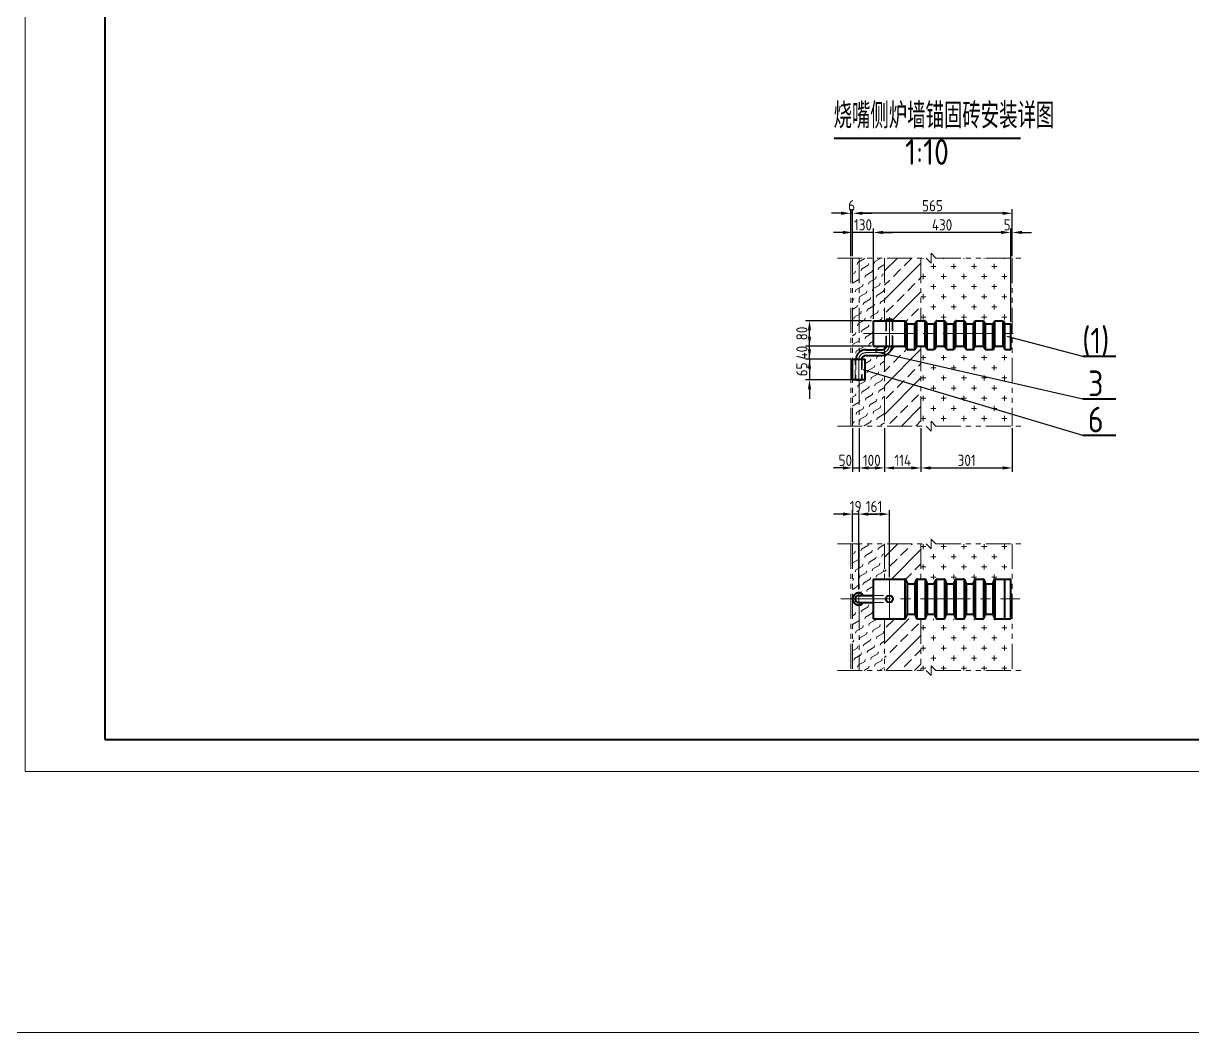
# Model space of a CAD drawing. Header units: millimetres. Extents: x 52110 to 400893, y -153728 to 31997.
# Drawn here: x 195670 to 210312, y -58572 to -45935 of the extents above; entities that cross this region are included whole.
import ezdxf
from ezdxf.enums import TextEntityAlignment as Align

# ---------------------------------------------------------------- set-up
doc = ezdxf.new("R2010")
doc.units = ezdxf.units.MM
doc.header["$LTSCALE"] = 500
for name, pattern in [('CENTER', [2, 1.25, -0.25, 0.25, -0.25]), ('DASHED2', [0.375, 0.25, -0.125]), ('PHANTOM2', [1.25, 0.625, -0.125, 0.125, -0.125, 0.125, -0.125])]:
    doc.linetypes.add(name, pattern=pattern)
for name, color, linetype, lineweight in [('2D', 4, 'PHANTOM2', 20), ('BIAOZHU', 3, 'Continuous', 25), ('POU', 4, 'Continuous', 20), ('SHI', 7, 'Continuous', 40), ('WEN', 3, 'Continuous', 20), ('XI', 2, 'Continuous', 20), ('XU', 6, 'DASHED2', 20), ('ZHONG', 1, 'CENTER', 20)]:
    doc.layers.add(name, color=color, linetype=linetype, lineweight=lineweight)
doc.styles.add('GB', font='gbenor.shx', dxfattribs={"bigfont": 'gbcbig.shx'})

msp = doc.modelspace()

# ---------------------------------------------------------------- hatches: boundary and pattern name
at = {"layer": 'POU'}
h = msp.add_hatch(dxfattribs=at)
h.set_pattern_fill('FLEX', color=256, scale=15, angle=30, style=0)
h.set_pattern_definition([(30, (-117577.34, -217887.23), (-47.625, 82.48892), [95.25, -95.25]), (75, (-117494.85, -217839.61), (-47.62502, 82.488955), [23.8125, -87.0789, 23.8125, -134.7039])])
h.paths.add_polyline_path([(206454.26382, -48873.18588), (206134.26382, -48873.18588), (206134.26382, -50056.62352, -0.1918119602), (206222.26382, -50021.57512), (206422.26382, -50021.57512, 0.153244359), (206454.26382, -50011.53163), (206454.26382, -49977.57512), (206314.26382, -49977.57512), (206314.26382, -49657.57512), (206454.26382, -49657.57512)])
h.paths.add_polyline_path([(206454.26382, -50089.51059, -0.0632542239), (206422.26382, -50093.57512), (206222.26382, -50093.57512, 0.3522849494), (206167.56464, -50137.57512), (206206.26382, -50137.57512), (206206.26382, -50397.57512), (206134.26382, -50397.57512), (206134.26382, -50976.38937), (206454.26382, -50976.38937)])
h.paths.add_polyline_path([(206134.26382, -48873.18588), (206054.26382, -48873.18588), (206054.26382, -50137.57512), (206094.82756, -50137.57512, -0.1816770921), (206134.26382, -50056.62352)])
h.paths.add_polyline_path([(206134.26382, -50397.57512), (206094.26382, -50397.57512), (206054.26382, -50397.57512), (206054.26382, -50976.38937), (206134.26382, -50976.38937)])
h = msp.add_hatch(dxfattribs=at)
h.set_pattern_fill('ANSI33', color=256, scale=40, style=0)
h.set_pattern_definition([(45, (-117577.34, -217887.23), (-179.60512, 179.60512), []), (45, (-117397.74, -217887.23), (-179.60512, 179.60512), [127, -63.5])])
h.paths.add_polyline_path([(206910.26382, -48873.18588), (206454.26382, -48873.18588), (206454.26382, -49657.57512), (206478.26382, -49657.57512), (206478.26382, -49637.57512), (206550.26382, -49637.57512), (206550.26382, -49657.57512), (206714.26382, -49657.57512), (206738.26382, -49697.57512), (206834.26382, -49697.57512), (206858.26382, -49657.57512), (206910.26382, -49657.57512)])
h.paths.add_polyline_path([(206910.26382, -49977.57512), (206858.26382, -49977.57512), (206834.26382, -50017.57512), (206738.26382, -50017.57512), (206714.26382, -49977.57512), (206549.70008, -49977.57512, -0.3159854309), (206454.26382, -50089.51059), (206454.26382, -50976.38937), (206910.26382, -50976.38937)])
h = msp.add_hatch(dxfattribs=at)
h.set_pattern_fill('CROSS', color=256, scale=20, style=0)
h.set_pattern_definition([(0, (-117577.34, -217887.23), (127, 127), [63.5, -190.5]), (90, (-117545.59, -217918.98), (-127, 127), [63.5, -190.5])])
h.paths.add_polyline_path([(208054.26382, -48873.18588), (207097.11208, -48873.18588), (207037.19879, -48813.2726), (207037.19879, -48936.54407), (206973.84061, -48873.18588), (206910.26382, -48873.18588), (206910.26382, -49657.57512), (208054.26382, -49657.57512)])
h.paths.add_polyline_path([(208054.26382, -50017.57512), (206910.26382, -50017.57512), (206910.26382, -50976.38937), (206973.84061, -50976.38937), (207037.19879, -51039.74756), (207037.19879, -50916.47608), (207097.11208, -50976.38937), (208054.26382, -50976.38937)])
h = msp.add_hatch(dxfattribs=at)
h.set_pattern_fill('CROSS', color=256, scale=20, style=0)
h.set_pattern_definition([(0, (-117577.34, -216443.48), (127, 127), [63.5, -190.5]), (90, (-117545.59, -216475.23), (-127, 127), [63.5, -190.5])])
h.paths.add_polyline_path([(208054.26382, -52892.32406), (208054.26382, -52452.2389), (207097.11208, -52452.2389), (207037.19879, -52392.32561), (207037.19879, -52515.59708), (206973.84061, -52452.2389), (206910.26382, -52452.2389), (206910.26382, -52892.32406)])
h.paths.add_polyline_path([(206910.26382, -53392.32406), (206910.26382, -54038.95106), (206973.84061, -54038.95106), (207037.19879, -54102.30924), (207037.19879, -53979.03777), (207097.11208, -54038.95106), (208054.26382, -54038.95106), (208054.26382, -53392.32406)])
h = msp.add_hatch(dxfattribs=at)
h.set_pattern_fill('FLEX', color=256, scale=15, angle=30, style=0)
h.set_pattern_definition([(30, (-117577.34, -216443.48), (-47.625, 82.48892), [95.25, -95.25]), (75, (-117494.85, -216395.86), (-47.62502, 82.488955), [23.8125, -87.0789, 23.8125, -134.7039])])
h.paths.add_polyline_path([(206134.26382, -53066.4294, -0.229060417), (206192.23155, -53098.32406), (206314.26382, -53098.32406), (206314.26382, -52892.32406), (206454.26382, -52892.32406), (206454.26382, -52452.2389), (206134.26382, -52452.2389)])
h.paths.add_polyline_path([(206054.26382, -53142.32406, -0.4297215772), (206134.26382, -53066.4294), (206134.26382, -52452.2389), (206054.26382, -52452.2389)])
h.paths.add_polyline_path([(206054.26382, -54038.95106), (206134.26382, -54038.95106), (206134.26382, -53218.21872, -0.4297215772), (206054.26382, -53142.32406)])
h.paths.add_polyline_path([(206314.26382, -53392.32406), (206314.26382, -53186.32406), (206192.23155, -53186.32406, -0.229060417), (206134.26382, -53218.21872), (206134.26382, -54038.95106), (206454.26382, -54038.95106), (206454.26382, -53392.32406)])
h = msp.add_hatch(dxfattribs=at)
h.set_pattern_fill('ANSI33', color=256, scale=40, style=0)
h.set_pattern_definition([(45, (-117577.34, -216443.48), (-179.60512, 179.60512), []), (45, (-117397.74, -216443.48), (-179.60512, 179.60512), [127, -63.5])])
h.paths.add_polyline_path([(206706.13942, -52892.32406), (206910.26382, -52892.32406), (206910.26382, -52452.2389), (206454.26382, -52452.2389), (206454.26382, -52892.32406)])
h.paths.add_polyline_path([(206454.26382, -53392.32406), (206454.26382, -54038.95106), (206910.26382, -54038.95106), (206910.26382, -53392.32406), (206706.13942, -53392.32406)])

# ---------------------------------------------------------------- linework, layer by layer
at = {"layer": '2D'}
for p, q in [((205862.81732, -48873.18588), (206973.84061, -48873.18588)), ((206030.26382, -48873.18588), (206030.26382, -50976.38937)), ((206054.26382, -48873.18588), (206054.26382, -50976.38937)), ((206134.26382, -48873.18588), (206134.26382, -50056.62352)), ((206454.26382, -48873.18588), (206454.26382, -49657.57512)), ((206910.26382, -48873.18588), (206910.26382, -49657.57512)), ((206973.84061, -48873.18588), (207037.19879, -48936.54407)), ((207037.19879, -48936.54407), (207037.19879, -48813.2726)), ((207037.19879, -48813.2726), (207097.11208, -48873.18588)), ((207097.11208, -48873.18588), (208160.471, -48873.18588)), ((208054.26382, -48873.18588), (208054.26382, -50976.38937)), ((206454.26382, -49977.57512), (206454.26382, -50976.38937)), ((206910.26382, -49977.57512), (206910.26382, -50976.38937)), ((206134.26382, -50397.57512), (206134.26382, -50976.38937)), ((207037.19879, -51039.74756), (207037.19879, -50916.47608)), ((207037.19879, -50916.47608), (207097.11208, -50976.38937)), ((205862.81732, -50976.38937), (206973.84061, -50976.38937)), ((206973.84061, -50976.38937), (207037.19879, -51039.74756)), ((207097.11208, -50976.38937), (208160.471, -50976.38937)), ((207037.19879, -52515.59708), (207037.19879, -52392.32561)), ((207037.19879, -52392.32561), (207097.11208, -52452.2389)), ((205862.81732, -52452.2389), (206973.84061, -52452.2389)), ((206030.26382, -52452.2389), (206030.26382, -54038.95106)), ((206054.26382, -52452.2389), (206054.26382, -54038.95106)), ((206134.26382, -52452.2389), (206134.26382, -53066.4294)), ((206454.26382, -52452.2389), (206454.26382, -52892.32406)), ((206910.26382, -52452.2389), (206910.26382, -52892.32406)), ((206973.84061, -52452.2389), (207037.19879, -52515.59708)), ((207097.11208, -52452.2389), (208160.471, -52452.2389)), ((208054.26382, -52452.2389), (208054.26382, -54038.95106)), ((206134.26382, -53218.21872), (206134.26382, -54038.95106)), ((206454.26382, -53392.32406), (206454.26382, -54038.95106)), ((206910.26382, -53392.32406), (206910.26382, -54038.95106)), ((207037.19879, -54102.30924), (207037.19879, -53979.03777)), ((207037.19879, -53979.03777), (207097.11208, -54038.95106)), ((205862.81732, -54038.95106), (206973.84061, -54038.95106)), ((206973.84061, -54038.95106), (207037.19879, -54102.30924)), ((207097.11208, -54038.95106), (208160.471, -54038.95106))]:
    msp.add_line(p, q, dxfattribs=at)
at = {"layer": 'BIAOZHU'}
for p, q in [((205910.26382, -48312.60165), (205790.26382, -48312.60165)), ((206030.26382, -48848.18588), (206030.26382, -48262.60165)), ((206054.26382, -48312.60165), (206030.26382, -48312.60165)), ((206054.26382, -48848.18588), (206054.26382, -48262.60165)), ((206054.26382, -48848.18588), (206054.26382, -48262.60165)), ((207934.26382, -48312.60165), (206174.26382, -48312.60165)), ((206174.26382, -48312.60165), (206294.26382, -48312.60165)), ((208054.26382, -48848.18588), (208054.26382, -48262.60165)), ((205934.26382, -48552.20863), (205814.26382, -48552.20863)), ((206054.26382, -48848.18588), (206054.26382, -48502.20863)), ((206314.26382, -48552.20863), (206054.26382, -48552.20863)), ((206314.26382, -49632.57512), (206314.26382, -48502.20863)), ((206314.26382, -49607.57512), (206314.26382, -48502.20863)), ((207914.26382, -48552.20863), (206434.26382, -48552.20863)), ((206434.26382, -48552.20863), (206554.26382, -48552.20863)), ((207914.26382, -48552.20863), (207794.26382, -48552.20863)), ((208034.26382, -49672.57512), (208034.26382, -48502.20863)), ((208034.26382, -49672.57512), (208034.26382, -48502.20863)), ((208034.26382, -48552.20863), (208054.26382, -48552.20863)), ((208054.26382, -48848.18588), (208054.26382, -48502.20863)), ((208174.26382, -48552.20863), (208294.26382, -48552.20863)), ((206289.26382, -49657.57512), (205464.22524, -49657.57512)), ((205514.22524, -49857.57512), (205514.22524, -49737.57512)), ((205514.22524, -49857.57512), (205514.22524, -49777.57512)), ((205514.22524, -50017.57512), (205514.22524, -49897.57512)), ((208937.31183, -50104.24772), (207988.58316, -49854.18868)), ((206289.26382, -49977.57512), (205464.22524, -49977.57512)), ((206289.26382, -49977.57512), (205464.22524, -49977.57512)), ((205514.22524, -50137.57512), (205514.22524, -49977.57512)), ((208937.31183, -50639.85035), (206336.34966, -50045.47786)), ((206029.26382, -50137.57512), (205464.22524, -50137.57512)), ((206029.26382, -50137.57512), (205464.22524, -50137.57512)), ((205514.22524, -50137.57512), (205514.22524, -50397.57512)), ((205514.22524, -50257.57512), (205514.22524, -50377.57512)), ((208937.31183, -51093.62013), (206187.11028, -50274.01393)), ((206029.26382, -50397.57512), (205464.22524, -50397.57512)), ((205514.22524, -50517.57512), (205514.22524, -50637.57512)), ((206054.26382, -51001.38937), (206054.26382, -51551.21805)), ((206134.26382, -51001.38937), (206134.26382, -51551.21805)), ((206134.26382, -51001.38937), (206134.26382, -51551.21805)), ((206454.26382, -51001.38937), (206454.26382, -51551.21805)), ((206454.26382, -51001.38937), (206454.26382, -51551.21805)), ((206910.26382, -51001.38937), (206910.26382, -51551.21805)), ((206910.26382, -51001.38937), (206910.26382, -51551.21805)), ((208054.26382, -51001.38937), (208054.26382, -51551.21805)), ((205934.26382, -51501.21805), (205814.26382, -51501.21805)), ((206054.26382, -51501.21805), (206134.26382, -51501.21805)), ((206254.26382, -51501.21805), (206374.26382, -51501.21805)), ((206254.26382, -51501.21805), (206334.26382, -51501.21805)), ((206574.26382, -51501.21805), (206790.26382, -51501.21805)), ((207030.26382, -51501.21805), (207934.26382, -51501.21805)), ((205934.26382, -52079.21957), (205814.26382, -52079.21957)), ((206054.26382, -52427.2389), (206054.26382, -52029.21957)), ((206130.26382, -52079.21957), (206054.26382, -52079.21957)), ((206130.26382, -53023.85177), (206130.26382, -52029.21957)), ((206130.26382, -53023.85177), (206130.26382, -52029.21957)), ((206394.26382, -52079.21957), (206250.26382, -52079.21957)), ((206250.26382, -52079.21957), (206370.26382, -52079.21957)), ((206514.26382, -52867.32406), (206514.26382, -52029.21957))]:
    msp.add_line(p, q, dxfattribs=at)
for points in [[(205910.26382, -48292.60165), (205910.26382, -48332.60165), (206030.26382, -48312.60165)], [(206174.26382, -48292.60165), (206174.26382, -48332.60165), (206054.26382, -48312.60165)], [(206174.26382, -48292.60165), (206174.26382, -48332.60165), (206054.26382, -48312.60165)], [(207934.26382, -48292.60165), (207934.26382, -48332.60165), (208054.26382, -48312.60165)], [(205934.26382, -48532.20863), (205934.26382, -48572.20863), (206054.26382, -48552.20863)], [(206434.26382, -48532.20863), (206434.26382, -48572.20863), (206314.26382, -48552.20863)], [(206434.26382, -48532.20863), (206434.26382, -48572.20863), (206314.26382, -48552.20863)], [(207914.26382, -48532.20863), (207914.26382, -48572.20863), (208034.26382, -48552.20863)], [(207914.26382, -48532.20863), (207914.26382, -48572.20863), (208034.26382, -48552.20863)], [(208174.26382, -48532.20863), (208174.26382, -48572.20863), (208054.26382, -48552.20863)], [(205494.22524, -49777.57512), (205534.22524, -49777.57512), (205514.22524, -49657.57512)], [(205494.22524, -49857.57512), (205534.22524, -49857.57512), (205514.22524, -49977.57512)], [(205494.22524, -49857.57512), (205534.22524, -49857.57512), (205514.22524, -49977.57512)], [(205494.22524, -50017.57512), (205534.22524, -50017.57512), (205514.22524, -50137.57512)], [(205494.22524, -50257.57512), (205534.22524, -50257.57512), (205514.22524, -50137.57512)], [(205494.22524, -50517.57512), (205534.22524, -50517.57512), (205514.22524, -50397.57512)], [(205934.26382, -51481.21805), (205934.26382, -51521.21805), (206054.26382, -51501.21805)], [(206254.26382, -51481.21805), (206254.26382, -51521.21805), (206134.26382, -51501.21805)], [(206254.26382, -51481.21805), (206254.26382, -51521.21805), (206134.26382, -51501.21805)], [(206334.26382, -51481.21805), (206334.26382, -51521.21805), (206454.26382, -51501.21805)], [(206574.26382, -51481.21805), (206574.26382, -51521.21805), (206454.26382, -51501.21805)], [(206790.26382, -51481.21805), (206790.26382, -51521.21805), (206910.26382, -51501.21805)], [(207030.26382, -51481.21805), (207030.26382, -51521.21805), (206910.26382, -51501.21805)], [(207934.26382, -51481.21805), (207934.26382, -51521.21805), (208054.26382, -51501.21805)], [(205934.26382, -52059.21957), (205934.26382, -52099.21957), (206054.26382, -52079.21957)], [(206250.26382, -52059.21957), (206250.26382, -52099.21957), (206130.26382, -52079.21957)], [(206250.26382, -52059.21957), (206250.26382, -52099.21957), (206130.26382, -52079.21957)], [(206394.26382, -52059.21957), (206394.26382, -52099.21957), (206514.26382, -52079.21957)]]:
    msp.add_solid(points, dxfattribs=at)
at = {"layer": 'SHI'}
for p, q in [((205824.17094, -47373.35508), (208158.47308, -47373.35508)), ((206478.26382, -49637.57512), (206550.26382, -49637.57512)), ((206478.26382, -49637.57512), (206478.26382, -49657.57512)), ((206550.26382, -49637.57512), (206550.26382, -49657.57512)), ((206314.26382, -49657.57512), (206714.26382, -49657.57512)), ((206314.26382, -49977.57512), (206314.26382, -49657.57512)), ((206714.26382, -49657.57512), (206738.26382, -49697.57512)), ((206714.26382, -49977.57512), (206714.26382, -49657.57512)), ((206738.26382, -49697.57512), (206834.26382, -49697.57512)), ((206738.26382, -50017.57512), (206738.26382, -49697.57512)), ((206834.26382, -49697.57512), (206858.26382, -49657.57512)), ((206834.26382, -50017.57512), (206834.26382, -49697.57512)), ((206858.26382, -49657.57512), (206955.46953, -49657.57512)), ((206858.26382, -49977.57512), (206858.26382, -49657.57512)), ((206962.26382, -49979.68383), (206962.26382, -49659.68383)), ((206965.75945, -49663.40118), (206982.76819, -49691.74907)), ((206986.26382, -50015.46642), (206986.26382, -49695.46642)), ((206993.0581, -49697.57512), (207071.46953, -49697.57512)), ((207078.26382, -50015.46642), (207078.26382, -49695.46642)), ((207081.75945, -49691.74907), (207098.76819, -49663.40118)), ((207102.26382, -49979.68383), (207102.26382, -49659.68383)), ((207109.0581, -49657.57512), (207199.46953, -49657.57512)), ((207206.26382, -49979.68383), (207206.26382, -49659.68383)), ((207209.75945, -49663.40118), (207226.76819, -49691.74907)), ((207230.26382, -50015.46642), (207230.26382, -49695.46642)), ((207237.0581, -49697.57512), (207315.46953, -49697.57512)), ((207322.26382, -50015.46642), (207322.26382, -49695.46642)), ((207325.75945, -49691.74907), (207342.76819, -49663.40118)), ((207346.26382, -49979.68383), (207346.26382, -49659.68383)), ((207353.0581, -49657.57512), (207443.46953, -49657.57512)), ((207450.26382, -49979.68383), (207450.26382, -49659.68383)), ((207453.75945, -49663.40118), (207470.76819, -49691.74907)), ((207474.26382, -50015.46642), (207474.26382, -49695.46642)), ((207481.0581, -49697.57512), (207566.26382, -49697.57512)), ((207566.26382, -49697.57512), (207590.26382, -49657.57512)), ((207566.26382, -50017.57512), (207566.26382, -49697.57512)), ((207590.26382, -49657.57512), (207694.26382, -49657.57512)), ((207590.26382, -49977.57512), (207590.26382, -49657.57512)), ((207694.26382, -49657.57512), (207718.26382, -49697.57512)), ((207694.26382, -49977.57512), (207694.26382, -49657.57512)), ((207718.26382, -49697.57512), (207810.26382, -49697.57512)), ((207718.26382, -50017.57512), (207718.26382, -49697.57512)), ((207810.26382, -49697.57512), (207834.26382, -49657.57512)), ((207810.26382, -50017.57512), (207810.26382, -49697.57512)), ((207834.26382, -49657.57512), (207938.26382, -49657.57512)), ((207834.26382, -49977.57512), (207834.26382, -49657.57512)), ((207938.26382, -49657.57512), (207962.26382, -49697.57512)), ((207938.26382, -49977.57512), (207938.26382, -49657.57512)), ((207962.26382, -49697.57512), (208034.26382, -49697.57512)), ((207962.26382, -50017.57512), (207962.26382, -49697.57512)), ((208034.26382, -50017.57512), (208034.26382, -49697.57512)), ((206222.26382, -50021.57512), (206422.26382, -50021.57512)), ((206314.26382, -49977.57512), (206714.26382, -49977.57512)), ((206714.26382, -49977.57512), (206738.26382, -50017.57512)), ((206738.26382, -50017.57512), (206834.26382, -50017.57512)), ((206834.26382, -50017.57512), (206858.26382, -49977.57512)), ((206858.26382, -49977.57512), (206955.46953, -49977.57512)), ((206982.76819, -50011.74907), (206965.75945, -49983.40118)), ((206993.0581, -50017.57512), (207071.46953, -50017.57512)), ((207081.75945, -50011.74907), (207098.76819, -49983.40118)), ((207109.0581, -49977.57512), (207199.46953, -49977.57512)), ((207226.76819, -50011.74907), (207209.75945, -49983.40118)), ((207237.0581, -50017.57512), (207315.46953, -50017.57512)), ((207325.75945, -50011.74907), (207342.76819, -49983.40118)), ((207353.0581, -49977.57512), (207443.46953, -49977.57512)), ((207470.76819, -50011.74907), (207453.75945, -49983.40118)), ((207481.0581, -50017.57512), (207566.26382, -50017.57512)), ((207566.26382, -50017.57512), (207590.26382, -49977.57512)), ((207590.26382, -49977.57512), (207694.26382, -49977.57512)), ((207718.26382, -50017.57512), (207694.26382, -49977.57512)), ((207718.26382, -50017.57512), (207810.26382, -50017.57512)), ((207810.26382, -50017.57512), (207834.26382, -49977.57512)), ((207834.26382, -49977.57512), (207938.26382, -49977.57512)), ((207938.26382, -49977.57512), (207962.26382, -50017.57512)), ((207962.26382, -50017.57512), (208034.26382, -50017.57512)), ((206054.26382, -50137.57512), (206206.26382, -50137.57512)), ((206054.26382, -50397.57512), (206054.26382, -50137.57512)), ((206206.26382, -50137.57512), (206206.26382, -50397.57512)), ((206222.26382, -50093.57512), (206422.26382, -50093.57512)), ((209349.51827, -50104.24772), (208937.31183, -50104.24772)), ((206206.26382, -50397.57512), (206054.26382, -50397.57512)), ((206094.26382, -50397.57512), (206166.26382, -50397.57512)), ((209349.51827, -50639.85035), (208937.31183, -50639.85035)), ((209349.51827, -51093.62013), (208937.31183, -51093.62013)), ((206314.26382, -53392.32406), (206314.26382, -52892.32406)), ((206314.26382, -52892.32406), (206706.13942, -52892.32406)), ((206714.26382, -53389.15549), (206714.26382, -52895.49263)), ((206717.28114, -52899.86737), (206735.24649, -52944.78075)), ((206738.26382, -52949.15549), (206738.26382, -53335.49263)), ((206746.38821, -52952.32406), (206826.13942, -52952.32406)), ((206834.26382, -52949.15549), (206834.26382, -53335.49263)), ((206837.28114, -52944.78075), (206855.24649, -52899.86737)), ((206858.26382, -52895.49263), (206858.26382, -53389.15549)), ((206866.38821, -52892.32406), (206954.13942, -52892.32406)), ((206962.26382, -52895.49263), (206962.26382, -53389.15549)), ((206965.28114, -52899.86737), (206983.24649, -52944.78075)), ((206986.26382, -52949.15549), (206986.26382, -53335.49263)), ((206994.38821, -52952.32406), (207070.13942, -52952.32406)), ((207078.26382, -52949.15549), (207078.26382, -53335.49263)), ((207081.28114, -52944.78075), (207099.24649, -52899.86737)), ((207102.26382, -52895.49263), (207102.26382, -53389.15549)), ((207110.38821, -52892.32406), (207198.13942, -52892.32406)), ((207206.26382, -52895.49263), (207206.26382, -53389.15549)), ((207209.28114, -52899.86737), (207227.24649, -52944.78075)), ((207230.26382, -52949.15549), (207230.26382, -53335.49263)), ((207238.38821, -52952.32406), (207314.13942, -52952.32406)), ((207322.26382, -52949.15549), (207322.26382, -53335.49263)), ((207325.28114, -52944.78075), (207343.24649, -52899.86737)), ((207346.26382, -52895.49263), (207346.26382, -53389.15549)), ((207354.38821, -52892.32406), (207442.13942, -52892.32406)), ((207450.26382, -52895.49263), (207450.26382, -53389.15549)), ((207453.28114, -52899.86737), (207471.24649, -52944.78075)), ((207474.26382, -52949.15549), (207474.26382, -53335.49263)), ((207482.38821, -52952.32406), (207558.13942, -52952.32406)), ((207566.26382, -52949.15549), (207566.26382, -53335.49263)), ((207569.28114, -52944.78075), (207587.24649, -52899.86737)), ((207590.26382, -52895.49263), (207590.26382, -53389.15549)), ((207598.38821, -52892.32406), (207686.13942, -52892.32406)), ((207694.26382, -52895.49263), (207694.26382, -53389.15549)), ((207697.28114, -52899.86737), (207715.24649, -52944.78075)), ((207718.26382, -52949.15549), (207718.26382, -53335.49263)), ((207726.38821, -52952.32406), (207802.13942, -52952.32406)), ((207810.26382, -52949.15549), (207810.26382, -53335.49263)), ((207813.28114, -52944.78075), (207831.24649, -52899.86737)), ((207834.26382, -52895.49263), (207834.26382, -53389.15549)), ((207842.38821, -52892.32406), (208034.26382, -52892.32406)), ((207962.26382, -53392.32406), (207962.26382, -52892.32406)), ((208034.26382, -53392.32406), (208034.26382, -52892.32406)), ((206130.26382, -53098.32406), (206314.26382, -53098.32406)), ((206130.26382, -53186.32406), (206314.26382, -53186.32406)), ((206314.26382, -53392.32406), (206706.13942, -53392.32406)), ((206717.28114, -53384.78075), (206735.24649, -53339.86737)), ((206746.38821, -53332.32406), (206826.13942, -53332.32406)), ((206837.28114, -53339.86737), (206855.24649, -53384.78075)), ((206866.38821, -53392.32406), (206954.13942, -53392.32406)), ((206965.28114, -53384.78075), (206983.24649, -53339.86737)), ((206994.38821, -53332.32406), (207070.13942, -53332.32406)), ((207081.28114, -53339.86737), (207099.24649, -53384.78075)), ((207110.38821, -53392.32406), (207198.13942, -53392.32406)), ((207209.28114, -53384.78075), (207227.24649, -53339.86737)), ((207238.38821, -53332.32406), (207314.13942, -53332.32406)), ((207325.28114, -53339.86737), (207343.24649, -53384.78075)), ((207354.38821, -53392.32406), (207442.13942, -53392.32406)), ((207453.28114, -53384.78075), (207471.24649, -53339.86737)), ((207482.38821, -53332.32406), (207558.13942, -53332.32406)), ((207569.28114, -53339.86737), (207587.24649, -53384.78075)), ((207598.38821, -53392.32406), (207686.13942, -53392.32406)), ((207697.28114, -53384.78075), (207715.24649, -53339.86737)), ((207726.38821, -53332.32406), (207802.13942, -53332.32406)), ((207813.28114, -53339.86737), (207831.24649, -53384.78075)), ((207842.38821, -53392.32406), (208034.26382, -53392.32406))]:
    msp.add_line(p, q, dxfattribs=at)
msp.add_lwpolyline([(196691.34632, -54901.45688), (228931.34632, -54901.45688), (228931.34632, -31941.45688), (196691.34632, -31941.45688)], close=True, dxfattribs=at)
msp.add_circle((206514.26382, -53142.32406), 44, dxfattribs=at)
for centre, radius, start, end in [((206955.46953, -49669.57512), 12, 30.963756532, 90), ((206993.0581, -49685.57512), 12, 210.963756532, 270), ((207071.46953, -49685.57512), 12, 270, 329.036243468), ((207109.0581, -49669.57512), 12, 90, 149.036243468), ((207199.46953, -49669.57512), 12, 30.963756532, 90), ((207237.0581, -49685.57512), 12, 210.963756532, 270), ((207315.46953, -49685.57512), 12, 270, 329.036243468), ((207353.0581, -49669.57512), 12, 90, 149.036243468), ((207443.46953, -49669.57512), 12, 30.963756532, 90), ((207481.0581, -49685.57512), 12, 210.963756532, 270), ((206222.26382, -50149.57512), 128, 90, 180), ((206422.26382, -49965.57512), 128, 270, 0), ((206422.26382, -49965.57512), 56, 270, 0), ((206955.46953, -49989.57512), 12, 30.963756532, 90), ((206993.0581, -50005.57512), 12, 210.963756532, 270), ((207071.46953, -50005.57512), 12, 270, 329.036243468), ((207109.0581, -49989.57512), 12, 90, 149.036243468), ((207199.46953, -49989.57512), 12, 30.963756532, 90), ((207237.0581, -50005.57512), 12, 235.515005756, 270), ((207315.46953, -50005.57512), 12, 270, 329.036243468), ((207353.0581, -49989.57512), 12, 90, 149.036243468), ((207443.46953, -49989.57512), 12, 30.963756532, 90), ((207481.0581, -50005.57512), 12, 210.963756532, 270), ((206222.26382, -50149.57512), 56, 90, 180), ((206706.13942, -52904.32406), 12, 21.801409486, 90), ((206746.38821, -52940.32406), 12, 201.801409486, 270), ((206826.13942, -52940.32406), 12, 270, 338.198590514), ((206866.38821, -52904.32406), 12, 90, 158.198590514), ((206954.13942, -52904.32406), 12, 21.801409486, 90), ((206994.38821, -52940.32406), 12, 201.801409486, 270), ((207070.13942, -52940.32406), 12, 270, 338.198590514), ((207110.38821, -52904.32406), 12, 90, 158.198590514), ((207198.13942, -52904.32406), 12, 21.801409486, 90), ((207238.38821, -52940.32406), 12, 201.801409486, 270), ((207314.13942, -52940.32406), 12, 270, 338.198590514), ((207354.38821, -52904.32406), 12, 90, 158.198590514), ((207442.13942, -52904.32406), 12, 21.801409486, 90), ((207482.38821, -52940.32406), 12, 201.801409486, 270), ((207558.13942, -52940.32406), 12, 270, 338.198590514), ((207598.38821, -52904.32406), 12, 90, 158.198590514), ((207686.13942, -52904.32406), 12, 21.801409486, 90), ((207726.38821, -52940.32406), 12, 201.801409486, 270), ((207802.13942, -52940.32406), 12, 270, 338.198590514), ((207842.38821, -52904.32406), 12, 90, 158.198590514), ((206130.26382, -53142.32406), 76, 35.376540152, 324.623459848), ((206130.26382, -53142.32406), 44, 90, 270), ((206706.13942, -53380.32406), 12, 270, 338.198590514), ((206746.38821, -53344.32406), 12, 90, 158.198590514), ((206826.13942, -53344.32406), 12, 21.801409486, 90), ((206866.38821, -53380.32406), 12, 201.801409486, 270), ((206954.13942, -53380.32406), 12, 270, 338.198590514), ((206994.38821, -53344.32406), 12, 90, 158.198590514), ((207070.13942, -53344.32406), 12, 21.801409486, 90), ((207110.38821, -53380.32406), 12, 201.801409486, 270), ((207198.13942, -53380.32406), 12, 270, 338.198590514), ((207238.38821, -53344.32406), 12, 90, 158.198590514), ((207314.13942, -53344.32406), 12, 21.801409486, 90), ((207354.38821, -53380.32406), 12, 201.801409486, 270), ((207442.13942, -53380.32406), 12, 270, 338.198590514), ((207482.38821, -53344.32406), 12, 90, 158.198590514), ((207558.13942, -53344.32406), 12, 21.801409486, 90), ((207598.38821, -53380.32406), 12, 201.801409486, 270), ((207686.13942, -53380.32406), 12, 270, 338.198590514), ((207726.38821, -53344.32406), 12, 90, 158.198590514), ((207802.13942, -53344.32406), 12, 21.801409486, 90), ((207842.38821, -53380.32406), 12, 201.801409486, 270)]:
    msp.add_arc(centre, radius, start, end, dxfattribs=at)
at = {"layer": 'WEN'}
msp.add_lwpolyline([(152437.52469, 27604.96857), (400892.5669, 27604.96857), (400892.5669, -58572.01068), (152437.52469, -58572.01068)], close=True, dxfattribs=at)
at = {"layer": 'XI'}
msp.add_lwpolyline([(195691.34632, -55301.45688), (229331.34632, -55301.45688), (229331.34632, -31541.45688), (195691.34632, -31541.45688)], close=True, dxfattribs=at)
at = {"layer": 'XU'}
for p, q in [((206470.26382, -49977.57512), (206470.26382, -49657.57512)), ((206478.26382, -49657.57512), (206478.26382, -49965.57512)), ((206550.26382, -49965.57512), (206550.26382, -49657.57512)), ((206558.26382, -49977.57512), (206558.26382, -49657.57512)), ((206086.26382, -50397.57512), (206086.26382, -50137.57512)), ((206094.26382, -50149.57512), (206094.26382, -50397.57512)), ((206166.26382, -50149.57512), (206166.26382, -50397.57512)), ((206174.26382, -50137.57512), (206174.26382, -50397.57512)), ((206314.26382, -53098.32406), (206514.26382, -53098.32406)), ((206314.26382, -53186.32406), (206514.26382, -53186.32406))]:
    msp.add_line(p, q, dxfattribs=at)
at = {"layer": 'ZHONG'}
for p, q in [((206514.26382, -49612.14543), (206514.26382, -49965.57512)), ((206189.08555, -49817.57512), (208124.34325, -49817.57512)), ((206222.26382, -50057.57512), (206422.26382, -50057.57512)), ((206130.26382, -50149.57512), (206130.26382, -50416.75495)), ((206514.26382, -53392.32406), (206514.26382, -52892.32406)), ((205905.52076, -53142.32406), (208147.9827, -53142.32406)), ((206130.26382, -53048.85177), (206130.26382, -53236.68049))]:
    msp.add_line(p, q, dxfattribs=at)
for centre, start, end in [((206222.26382, -50149.57512), 90, 180), ((206422.26382, -49965.57512), 270, 0)]:
    msp.add_arc(centre, 92, start, end, dxfattribs=at)

# ---------------------------------------------------------------- texts
at = {"layer": 'BIAOZHU', "char_height": 140, "attachment_point": 5, "style": 'GB'}
for s, insert in [('6', (206042.26382, -48217.60165)), ('565', (207054.26382, -48217.60165)), ('130', (206184.26382, -48457.20863)), ('430', (207174.26382, -48457.20863)), ('5', (207988.84943, -48457.20863)), ('50', (205962.81406, -51406.21805)), ('100', (206294.26382, -51406.21805)), ('114', (206682.26382, -51406.21805)), ('301', (207482.26382, -51406.21805)), ('19', (206092.26382, -51984.21957)), ('161', (206322.26382, -51984.21957))]:
    msp.add_mtext(s, dxfattribs=dict(at, insert=insert))
at = {"layer": 'BIAOZHU', "char_height": 140, "attachment_point": 5, "rotation": 90, "style": 'GB'}
for s, insert in [('80', (205419.22524, -49817.57512)), ('40', (205419.22524, -50057.57512)), ('65', (205419.22524, -50267.57512))]:
    msp.add_mtext(s, dxfattribs=dict(at, insert=insert))
at = {"layer": 'WEN', "style": 'GB'}
for s, p in [('烧嘴侧炉墙锚固砖安装详图', (205815.65025, -47249.16413)), ('1:10', (206711.95451, -47705.39603))]:
    msp.add_text(s, height=320, dxfattribs=at).set_placement(p)
for s, p in [('(1)', (209099.37714, -49905.66423)), ('3', (209099.37714, -50441.26686)), ('6', (209099.37714, -50895.03664))]:
    msp.add_text(s, height=320, dxfattribs=at).set_placement(p, align=Align.MIDDLE)

doc.saveas('drawing.dxf')
